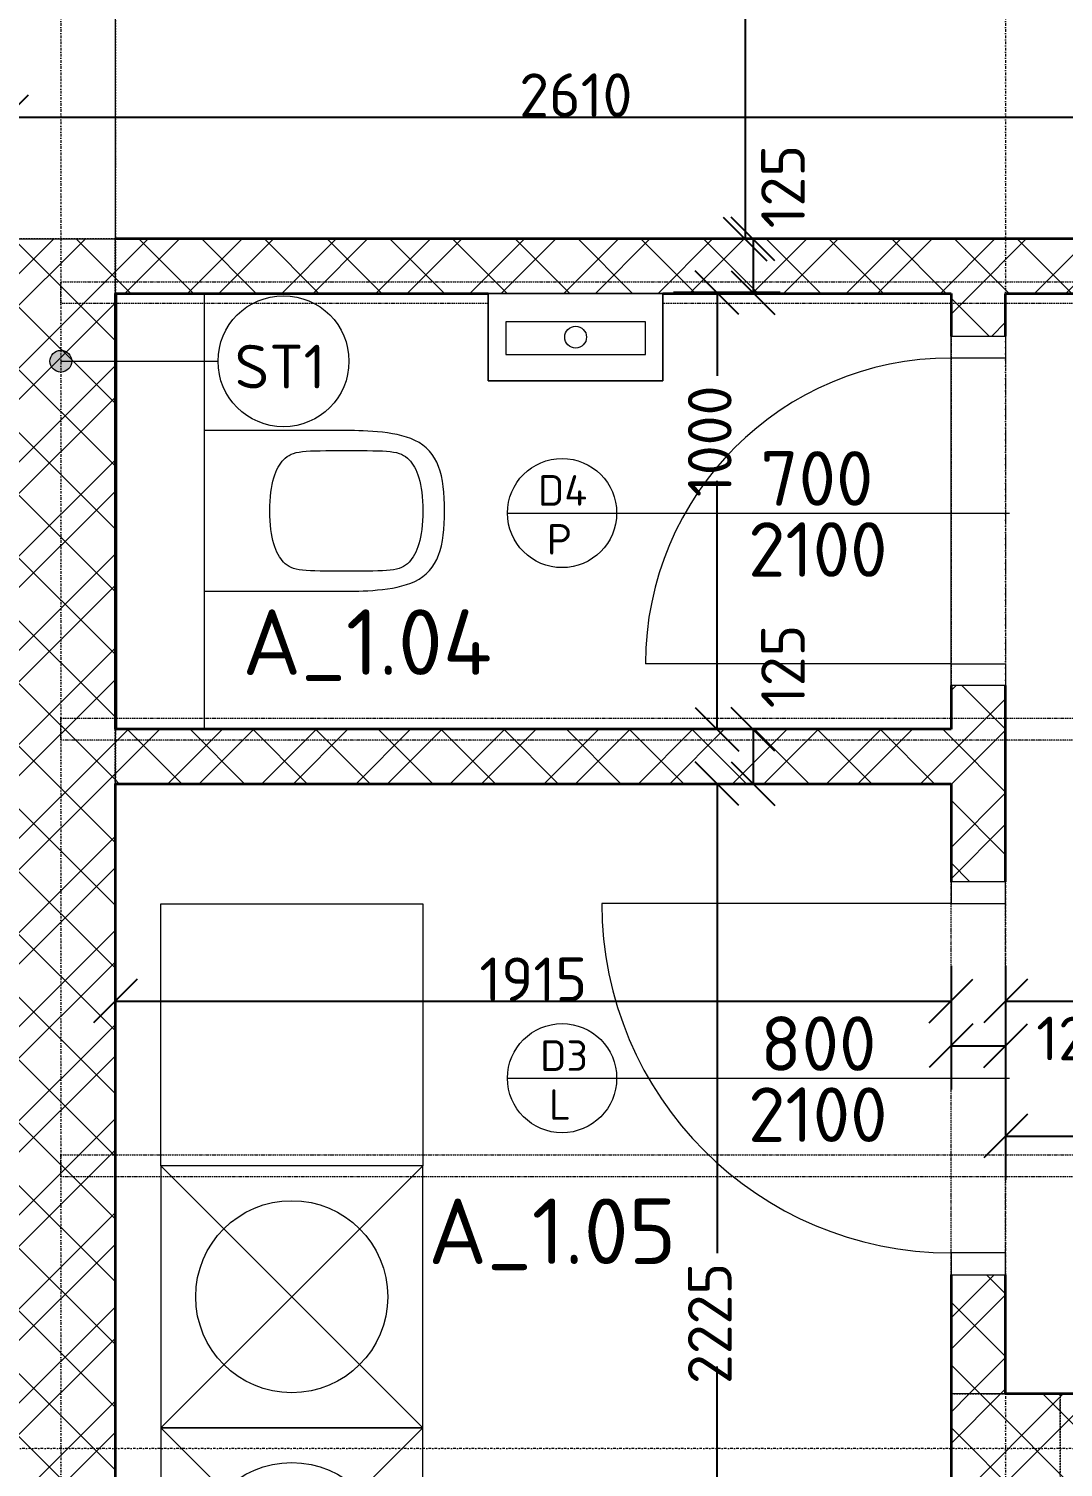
# Model space of a CAD drawing. Extents: x 43000 to 200282, y 3579 to 63943.
# Drawn here: x 54107 to 56476, y 12814 to 16109 of the extents above; entities that cross this region are included whole.
import ezdxf

# ---------------------------------------------------------------- set-up
doc = ezdxf.new("R2010")
doc.units = 0
doc.header["$MEASUREMENT"] = 0
for name, pattern in [('Bodkočiarkovaná 3mm', [5, 3, -1, 0, -1]), ('Bodkočiarkovaná 6mm', [14, 6, -4, 0, -4]), ('Nad rovinou rezu _viditeľná hrana_', [6, 3, -1.5, 0, -1.5])]:
    doc.linetypes.add(name, pattern=pattern)
doc.layers.get('Defpoints').update_dxf_attribs({"color": 242, "linetype": 'CONTINUOUS'})
for name, color, linetype, lineweight in [('0-1', 7, 'CONTINUOUS', 5), ('Detail Items', 7, 'CONTINUOUS', 9), ('Dimensions', 7, 'CONTINUOUS', 9), ('Door Tags', 7, 'CONTINUOUS', 9), ('Dvere - nad rovinou rezu', 7, 'Bodkočiarkovaná 3mm', 9), ('Floors', 7, 'CONTINUOUS', 18), ('Frame_Mullion', 7, 'CONTINUOUS', 18), ('Grids-1', 7, 'Bodkočiarkovaná 6mm', 9), ('Medium Lines', 7, 'CONTINUOUS', 18), ('Plan Swing', 7, 'CONTINUOUS', 9), ('Room Tags', 7, 'CONTINUOUS', 9), ('Wall Tags', 7, 'CONTINUOUS', 9), ('Walls', 7, 'CONTINUOUS', 18), ('Walls-2', 7, 'CONTINUOUS', 35), ('Walls-3', 7, 'CONTINUOUS', 35)]:
    doc.layers.add(name, color=color, linetype=linetype, lineweight=lineweight)
for name, color, linetype, lineweight, true_color in [('Cut Pattern-1', 7, 'CONTINUOUS', 9, 0x787878), ('Detail Items-1', 7, 'CONTINUOUS', 9, 0xb7ccd2), ('Floors-1', 7, 'Nad rovinou rezu _viditeľná hrana_', 9, 0x666666), ('Furniture', 9, 'CONTINUOUS', 9, 0x808080), ('Nad rovinou rezu-1', 7, 'Bodkočiarkovaná 3mm', 9, 0xc0c0c0), ('Plumbing Fixtures', 9, 'CONTINUOUS', 9, 0x808080), ('Walls-1', 7, 'Nad rovinou rezu _viditeľná hrana_', 9, 0x666666)]:
    doc.layers.add(name, color=color, linetype=linetype, lineweight=lineweight, true_color=true_color)
doc.layers.add('koty', color=7, linetype='CONTINUOUS')
doc.styles.add('ISOCPEUR_2', font='isocpeur.ttf', dxfattribs={"height": 100})
doc.styles.add('ISOCPEUR_4', font='isocpeur.ttf', dxfattribs={"height": 100})
doc.styles.add('ISOCPEUR_5', font='isocpeur.ttf', dxfattribs={"height": 150})
doc.styles.add('ISOCPEUR_B_1', font='', dxfattribs={"height": 150})
doc.styles.get('ISOCPEUR_B_1').set_extended_font_data('ISOCPEUR', bold=True)
doc.dimstyles.new('CS_Priebežná_-_2_0_mm__stavbárska_čiarka_čERVENA', dxfattribs={"dimscale": 304.8, "dimtxt": 99.598118, "dimasz": 0.328084, "dimexe": 0.328084, "dimexo": 0.0625, "dimgap": 0, "dimtad": 1, "dimdec": 0, "dimrnd": 5, "dimzin": 0, "dimdsep": 46, "dimtxsty": 'ISOCPEUR_2', "dimblk1": 'OBLIQUE', "dimblk2": 'OBLIQUE', "dimsah": 1, "dimcen": 0.09, "dimazin": 0, "dimtfac": 1, "dimtdec": 4, "dimtix": 1, "dimtmove": 0, "dimatfit": 3, "dimfxl": 0.328084, "dimfxlon": 1, "dimtvp": 1, "dimtolj": 1, "dimtzin": 0, "dimarcsym": 2})
doc.dimstyles.new('CS_Priebežná_-_2_0_mm__stavbárska_čiarka_čERVENA_1', dxfattribs={"dimscale": 304.8, "dimtxt": 99.598118, "dimasz": 0.328084, "dimexe": 0.328084, "dimexo": 0.0625, "dimgap": 0, "dimtad": 1, "dimdec": 0, "dimrnd": 5, "dimzin": 0, "dimdsep": 46, "dimtxsty": 'ISOCPEUR_2', "dimblk1": 'OBLIQUE', "dimblk2": 'OBLIQUE', "dimsah": 1, "dimcen": 0.09, "dimazin": 0, "dimtfac": 1, "dimtdec": 4, "dimtix": 1, "dimtmove": 2, "dimatfit": 3, "dimfxl": 0.328084, "dimfxlon": 1, "dimtvp": 1, "dimtolj": 1, "dimtzin": 0, "dimarcsym": 2})
pattern_1 = [(45, (55662.63, 12599.48), (-107.763, 107.763), []), (45, (55734.47, 12599.48), (-107.763, 107.763), []), (135, (55662.63, 12599.48), (-71.842, -71.842), [])]

# ---------------------------------------------------------------- blocks, each defined once
blk = doc.blocks.new('VOJTEK_2026_STAT_v2_IFC_export_rvt-1-PODLAHA 1NP')
at = {"layer": 'Walls-1'}
for p, q in [((-1358.3, 3027.8), (-1608.3, 3027.8)), ((-1358.3, -770.3), (-1358.3, 3027.8)), ((806.7, 382.8), (556.7, 382.8)), ((556.7, 382.8), (556.7, -1622.2)), ((1006.7, 382.8), (806.7, 382.8)), ((806.7, 382.8), (806.7, 132.8)), ((806.7, -1622.2), (806.7, 382.8))]:
    blk.add_line(p, q, dxfattribs=at)
blk = doc.blocks.new('Dvere 1-kridlové obložkové plné - 700x2100-6596538-PODLAHA 1NP')
at = {"layer": 'Dvere - nad rovinou rezu'}
for p, q in [((-400, 62.5), (400, 62.5)), ((-400, -62.5), (400, -62.5))]:
    blk.add_line(p, q, dxfattribs=at)
at = {"layer": 'Frame_Mullion'}
for p, q in [((-400, 62.5), (-350, 62.5)), ((-400, -62.5), (-400, 62.5)), ((-350, 62.5), (-350, -62.5)), ((350, 62.5), (400, 62.5)), ((350, -62.5), (350, 62.5)), ((400, 62.5), (400, -62.5)), ((-350, -62.5), (-400, -62.5)), ((400, -62.5), (350, -62.5))]:
    blk.add_line(p, q, dxfattribs=at)
at = {"layer": 'Plan Swing'}
blk.add_line((350, -62.5), (350, -762.5), dxfattribs=at)
blk.add_arc((350, -62.5), 700, 180, 270, dxfattribs=at)
blk = doc.blocks.new('Door-Opening - 1300 x 2100-6599965-PODLAHA 1NP')
at = {"layer": 'Detail Items-1'}
for p, q in [((641.8, 125), (-658.2, 125)), ((-658.2, -125), (641.8, -125))]:
    blk.add_line(p, q, dxfattribs=at)
at = {"layer": 'Medium Lines'}
for p, q in [((-658.2, 125), (-658.2, -125)), ((641.8, -125), (641.8, 125))]:
    blk.add_line(p, q, dxfattribs=at)
blk = doc.blocks.new('Dvere 1-kridlové obložkové plné - 800x2100-6596537-PODLAHA 1NP')
at = {"layer": 'Dvere - nad rovinou rezu'}
for p, q in [((-450, 62.5), (450, 62.5)), ((-450, -62.5), (450, -62.5))]:
    blk.add_line(p, q, dxfattribs=at)
at = {"layer": 'Frame_Mullion'}
for p, q in [((-400, 62.5), (-450, 62.5)), ((-450, 62.5), (-450, -62.5)), ((-400, -62.5), (-400, 62.5)), ((450, 62.5), (400, 62.5)), ((400, 62.5), (400, -62.5)), ((450, -62.5), (450, 62.5)), ((-450, -62.5), (-400, -62.5)), ((400, -62.5), (450, -62.5))]:
    blk.add_line(p, q, dxfattribs=at)
at = {"layer": 'Plan Swing'}
blk.add_line((400, 62.5), (400, 862.5), dxfattribs=at)
blk.add_arc((400, 62.5), 800, 90, 180, dxfattribs=at)
blk = doc.blocks.new('CS_WC - CS_WC-V3-PODLAHA 1NP')
at = {"layer": 'Plumbing Fixtures'}
for p, q in [((-184, 320), (-184, 0)), ((184, 0), (184, 320))]:
    blk.add_line(p, q, dxfattribs=at)
for points, knots in [([(0, 550.9), (-80.9, 550.9), (-184, 524.4), (-184, 357.1), (-184, 320)], [0, 0, 0, 0, 0.3878063, 0.7276626, 0.7276626, 0.7276626, 0.7276626]), ([(184, 320), (184, 357.1), (184, 524.4), (80.9, 550.9), (0, 550.9)], [0, 0, 0, 0, 0.3398563, 0.7276626, 0.7276626, 0.7276626, 0.7276626]), ([(-138, 325.9), (-138, 422.5), (-139.7, 471.5), (-63.5, 500.9), (0, 500.9)], [-0.4610109, -0.4610109, -0.4610109, -0.4610109, -0.2124191, 0, 0, 0, 0]), ([(0, 500.9), (63.5, 500.9), (139.7, 471.5), (138, 422.5), (138, 325.9)], [-0.4610109, -0.4610109, -0.4610109, -0.4610109, -0.2485918, 0, 0, 0, 0]), ([(0, 150.8), (-63.5, 150.8), (-139.7, 180.2), (-138, 229.3), (-138, 325.9)], [-0.4610109, -0.4610109, -0.4610109, -0.4610109, -0.2485918, 0, 0, 0, 0]), ([(138, 325.9), (138, 229.3), (139.7, 180.2), (63.5, 150.8), (0, 150.8)], [-0.4610109, -0.4610109, -0.4610109, -0.4610109, -0.2124191, 0, 0, 0, 0])]:
    blk.add_open_spline(points, degree=3, knots=knots, dxfattribs=at)
blk = doc.blocks.new('CS_Pracka - CS_Pracka-6355538-PODLAHA 1NP')
at = {"layer": 'Plumbing Fixtures'}
for p, q in [((600, 600), (0, 0)), ((0, 600), (600, 0)), ((600, 600), (0, 600)), ((0, 600), (0, 0)), ((600, 0), (600, 600)), ((0, 0), (600, 0))]:
    blk.add_line(p, q, dxfattribs=at)
blk.add_circle((300, 300), 220, dxfattribs=at)
blk = doc.blocks.new('CS_Skrinka - CS_Skrinka-6363209-PODLAHA 1NP')
at = {"layer": 'Furniture'}
for p, q in [((0, 0), (0, 600)), ((0, 600), (600, 600)), ((600, 600), (600, 0)), ((600, 0), (0, 0))]:
    blk.add_line(p, q, dxfattribs=at)
blk = doc.blocks.new('CS_Nosnik obdlznikovy1 - 200 x 50-V7-PODLAHA 1NP')
at = {"layer": 'Nad rovinou rezu-1'}
for p, q in [((-3900, 25), (3900, 25)), ((-3900, -25), (-3900, 25)), ((-2920.9, -25), (-3900, -25)), ((3900, -25), (-2520.9, -25))]:
    blk.add_line(p, q, dxfattribs=at)
blk = doc.blocks.new('CS_Nosnik obdlznikovy1 - 200 x 50-6574210-PODLAHA 1NP')
at = {"layer": 'Nad rovinou rezu-1'}
for p, q in [((-3900, 25), (3900, 25)), ((-3900, -25), (-3900, 25)), ((3900, -25), (-3900, -25))]:
    blk.add_line(p, q, dxfattribs=at)
blk = doc.blocks.new('Umývadlo - Umývadlo-6631347-PODLAHA 1NP')
at = {"layer": 'Detail Items'}
for p, q in [((200, 300), (-200, 300)), ((-200, 300), (-200, 99.9)), ((-200, 300), (200, 300)), ((-200, 99.9), (-200, 300)), ((200, 99.9), (200, 300)), ((200, 300), (200, 99.9)), ((-160, 235), (-160, 159.9)), ((160, 235), (-160, 235)), ((160, 159.9), (160, 235)), ((-160, 159.9), (160, 159.9)), ((-200, 99.9), (200, 99.9)), ((200, 99.9), (-200, 99.9))]:
    blk.add_line(p, q, dxfattribs=at)
blk.add_circle((0, 200), 25, dxfattribs=at)
blk = doc.blocks.new('Popis dveri - variabilné - 700-6628186-PODLAHA 1NP')
at = {"layer": 'Door Tags'}
for p, q in [((0, -15.5), (0, 2.5)), ((0, -20.5), (0, -15.5))]:
    blk.add_line(p, q, dxfattribs=at)
blk.add_circle((0, -18), 2.5, dxfattribs=at)
blk = doc.blocks.new('_Oblique')
at = {"layer": 'koty', "color": 0, "lineweight": -2}
blk.add_line((-0.5, -0.5), (0.5, 0.5), dxfattribs=at)
blk = doc.blocks.new('*D376')
at = {"layer": 'Defpoints', "color": 0, "transparency": 16777216}
for p in [(54055.2, 16006.5), (56664.3, 15906.5), (56664.3, 15806.5)]:
    blk.add_point(p, dxfattribs=at)
at = {"layer": 'Dimensions', "color": 0, "lineweight": -2, "transparency": 16777216}
for p, q in [((54055.2, 15987.4), (54055.2, 15806.5)), ((56664.3, 15825.5), (56664.3, 16006.5)), ((54055.2, 15906.5), (56664.3, 15906.5))]:
    blk.add_line(p, q, dxfattribs=at)
at = {"layer": 'Dimensions', "color": 0, "lineweight": -2, "transparency": 16777216, "xscale": 100, "yscale": 100, "zscale": 100, "rotation": 180}
blk.add_blockref('_Oblique', (54055.2, 15906.5), dxfattribs=at)
at = {"layer": 'Dimensions', "color": 0, "lineweight": -2, "transparency": 16777216, "xscale": 100, "yscale": 100, "zscale": 100}
blk.add_blockref('_Oblique', (56664.3, 15906.5), dxfattribs=at)
at = {"layer": 'Dimensions', "color": 0, "transparency": 16777216, "insert": (55359.8, 15956.5), "char_height": 100, "width": 314.883, "attachment_point": 5, "style": 'ISOCPEUR_2'}
blk.add_mtext('\\A1;2610', dxfattribs=at)
blk = doc.blocks.new('*D441')
at = {"layer": 'Defpoints', "color": 0, "transparency": 16777216}
for p in [(55847.3, 16927.4), (55747.3, 15627.4), (55847.3, 15627.4)]:
    blk.add_point(p, dxfattribs=at)
at = {"layer": 'Dimensions', "color": 0, "lineweight": -2, "transparency": 16777216}
for p, q in [((55828.2, 16927.4), (55647.3, 16927.4)), ((55747.3, 16927.4), (55747.3, 15627.4)), ((55828.2, 15627.4), (55647.3, 15627.4))]:
    blk.add_line(p, q, dxfattribs=at)
at = {"layer": 'Dimensions', "color": 0, "lineweight": -2, "transparency": 16777216, "xscale": 100, "yscale": 100, "zscale": 100}
for p, rotation in [((55747.3, 16927.4), 90), ((55747.3, 15627.4), 270)]:
    blk.add_blockref('_Oblique', p, dxfattribs=dict(at, rotation=rotation))
at = {"layer": 'Dimensions', "color": 0, "transparency": 16777216, "insert": (55697.3, 16277.4), "char_height": 100, "width": 314.883, "attachment_point": 5, "rotation": 90, "style": 'ISOCPEUR_2'}
blk.add_mtext('\\A1;1300', dxfattribs=at)
blk = doc.blocks.new('*D442')
at = {"layer": 'Defpoints', "color": 0, "transparency": 16777216}
for p in [(55847.3, 15627.4), (55765.9, 15504.4), (55847.3, 15504.4)]:
    blk.add_point(p, dxfattribs=at)
at = {"layer": 'Dimensions', "color": 0, "lineweight": -2, "transparency": 16777216}
for p, q in [((55828.2, 15627.4), (55665.9, 15627.4)), ((55765.9, 15627.4), (55765.9, 15504.4)), ((55828.2, 15504.4), (55665.9, 15504.4))]:
    blk.add_line(p, q, dxfattribs=at)
at = {"layer": 'Dimensions', "color": 0, "lineweight": -2, "transparency": 16777216, "xscale": 100, "yscale": 100, "zscale": 100}
for p, rotation in [((55765.9, 15627.4), 90), ((55765.9, 15504.4), 270)]:
    blk.add_blockref('_Oblique', p, dxfattribs=dict(at, rotation=rotation))
at = {"layer": 'Dimensions', "color": 0, "transparency": 16777216, "insert": (55784.3, 15651.5), "char_height": 100, "width": 229.842, "attachment_point": 1, "rotation": 90, "line_spacing_factor": 1.149209, "style": 'ISOCPEUR_2'}
blk.add_mtext('\\A1;125', dxfattribs=at)
blk = doc.blocks.new('*D443')
at = {"layer": 'Defpoints', "color": 0, "transparency": 16777216}
for p in [(55847.3, 15504.4), (55683.3, 14504.4), (55847.3, 14504.4)]:
    blk.add_point(p, dxfattribs=at)
at = {"layer": 'Dimensions', "color": 0, "lineweight": -2, "transparency": 16777216}
for p, q in [((55828.2, 15504.4), (55583.3, 15504.4)), ((55683.3, 15504.4), (55683.3, 15313.4)), ((55683.3, 14504.4), (55683.3, 15073.4)), ((55828.2, 14504.4), (55583.3, 14504.4))]:
    blk.add_line(p, q, dxfattribs=at)
at = {"layer": 'Dimensions', "color": 0, "lineweight": -2, "transparency": 16777216, "xscale": 100, "yscale": 100, "zscale": 100}
for p, rotation in [((55683.3, 15504.4), 90), ((55683.3, 14504.4), 270)]:
    blk.add_blockref('_Oblique', p, dxfattribs=dict(at, rotation=rotation))
at = {"layer": 'Dimensions', "color": 0, "transparency": 16777216, "insert": (55616.6, 15036), "char_height": 100, "width": 314.883, "attachment_point": 1, "rotation": 90, "line_spacing_factor": 1.149209, "style": 'ISOCPEUR_2'}
blk.add_mtext('\\A1;1000', dxfattribs=at)
blk = doc.blocks.new('*D444')
at = {"layer": 'Defpoints', "color": 0, "transparency": 16777216}
for p in [(55847.3, 14504.4), (55765.9, 14379.6), (55847.3, 14379.6)]:
    blk.add_point(p, dxfattribs=at)
at = {"layer": 'Dimensions', "color": 0, "lineweight": -2, "transparency": 16777216}
for p, q in [((55828.2, 14504.4), (55665.9, 14504.4)), ((55765.9, 14504.4), (55765.9, 14379.6)), ((55828.2, 14379.6), (55665.9, 14379.6))]:
    blk.add_line(p, q, dxfattribs=at)
at = {"layer": 'Dimensions', "color": 0, "lineweight": -2, "transparency": 16777216, "xscale": 100, "yscale": 100, "zscale": 100}
for p, rotation in [((55765.9, 14504.4), 90), ((55765.9, 14379.6), 270)]:
    blk.add_blockref('_Oblique', p, dxfattribs=dict(at, rotation=rotation))
at = {"layer": 'Dimensions', "color": 0, "transparency": 16777216, "insert": (55784.3, 14552.6), "char_height": 100, "width": 229.842, "attachment_point": 1, "rotation": 90, "line_spacing_factor": 1.149209, "style": 'ISOCPEUR_2'}
blk.add_mtext('\\A1;125', dxfattribs=at)
blk = doc.blocks.new('*D445')
at = {"layer": 'Defpoints', "color": 0, "transparency": 16777216}
for p in [(55847.3, 14379.6), (55683.3, 12154.5), (55847.3, 12154.5)]:
    blk.add_point(p, dxfattribs=at)
at = {"layer": 'Dimensions', "color": 0, "lineweight": -2, "transparency": 16777216}
for p, q in [((55828.2, 14379.6), (55583.3, 14379.6)), ((55683.3, 14379.6), (55683.3, 13304.8)), ((55683.3, 12154.5), (55683.3, 13044.8)), ((55828.2, 12154.5), (55583.3, 12154.5))]:
    blk.add_line(p, q, dxfattribs=at)
at = {"layer": 'Dimensions', "color": 0, "lineweight": -2, "transparency": 16777216, "xscale": 100, "yscale": 100, "zscale": 100}
for p, rotation in [((55683.3, 14379.6), 90), ((55683.3, 12154.5), 270)]:
    blk.add_blockref('_Oblique', p, dxfattribs=dict(at, rotation=rotation))
at = {"layer": 'Dimensions', "color": 0, "transparency": 16777216, "insert": (55616.6, 13004.7), "char_height": 100, "width": 340.166, "attachment_point": 1, "rotation": 90, "line_spacing_factor": 1.149209, "style": 'ISOCPEUR_2'}
blk.add_mtext('\\A1;2225', dxfattribs=at)
blk = doc.blocks.new('*D449')
at = {"layer": 'Defpoints', "color": 0, "transparency": 16777216}
for p in [(54305.2, 13981.7), (56219.3, 13981.7), (56219.3, 13881.7)]:
    blk.add_point(p, dxfattribs=at)
at = {"layer": 'Dimensions', "color": 0, "lineweight": -2, "transparency": 16777216}
for p, q in [((54305.2, 13962.6), (54305.2, 13781.7)), ((56219.3, 13962.6), (56219.3, 13781.7)), ((54305.2, 13881.7), (56219.3, 13881.7))]:
    blk.add_line(p, q, dxfattribs=at)
at = {"layer": 'Dimensions', "color": 0, "lineweight": -2, "transparency": 16777216, "xscale": 100, "yscale": 100, "zscale": 100, "rotation": 180}
blk.add_blockref('_Oblique', (54305.2, 13881.7), dxfattribs=at)
at = {"layer": 'Dimensions', "color": 0, "lineweight": -2, "transparency": 16777216, "xscale": 100, "yscale": 100, "zscale": 100}
blk.add_blockref('_Oblique', (56219.3, 13881.7), dxfattribs=at)
at = {"layer": 'Dimensions', "color": 0, "transparency": 16777216, "insert": (55262.3, 13931.7), "char_height": 100, "width": 289.601, "attachment_point": 5, "style": 'ISOCPEUR_2'}
blk.add_mtext('\\A1;1915', dxfattribs=at)
blk = doc.blocks.new('*D450')
at = {"layer": 'Defpoints', "color": 0, "transparency": 16777216}
for p in [(56219.3, 13981.7), (56344.3, 13981.7), (56344.3, 13779.5)]:
    blk.add_point(p, dxfattribs=at)
at = {"layer": 'Dimensions', "color": 0, "lineweight": -2, "transparency": 16777216}
for p, q in [((56219.3, 13962.6), (56219.3, 13679.5)), ((56344.3, 13962.6), (56344.3, 13679.5)), ((56219.3, 13779.5), (56344.3, 13779.5))]:
    blk.add_line(p, q, dxfattribs=at)
at = {"layer": 'Dimensions', "color": 0, "lineweight": -2, "transparency": 16777216, "xscale": 100, "yscale": 100, "zscale": 100, "rotation": 180}
blk.add_blockref('_Oblique', (56219.3, 13779.5), dxfattribs=at)
at = {"layer": 'Dimensions', "color": 0, "lineweight": -2, "transparency": 16777216, "xscale": 100, "yscale": 100, "zscale": 100}
blk.add_blockref('_Oblique', (56344.3, 13779.5), dxfattribs=at)
at = {"layer": 'Dimensions', "color": 0, "transparency": 16777216, "insert": (56414.4, 13846.2), "char_height": 100, "width": 229.842, "attachment_point": 1, "line_spacing_factor": 1.149209, "style": 'ISOCPEUR_2'}
blk.add_mtext('\\A1;125', dxfattribs=at)
blk = doc.blocks.new('*D451')
at = {"layer": 'Defpoints', "color": 0, "transparency": 16777216}
for p in [(56344.3, 13981.7), (58430.3, 13981.7), (58430.3, 13881.7)]:
    blk.add_point(p, dxfattribs=at)
at = {"layer": 'Dimensions', "color": 0, "lineweight": -2, "transparency": 16777216}
for p, q in [((56344.3, 13962.6), (56344.3, 13781.7)), ((58430.3, 13962.6), (58430.3, 13781.7)), ((56344.3, 13881.7), (58430.3, 13881.7))]:
    blk.add_line(p, q, dxfattribs=at)
at = {"layer": 'Dimensions', "color": 0, "lineweight": -2, "transparency": 16777216, "xscale": 100, "yscale": 100, "zscale": 100, "rotation": 180}
blk.add_blockref('_Oblique', (56344.3, 13881.7), dxfattribs=at)
at = {"layer": 'Dimensions', "color": 0, "lineweight": -2, "transparency": 16777216, "xscale": 100, "yscale": 100, "zscale": 100}
blk.add_blockref('_Oblique', (58430.3, 13881.7), dxfattribs=at)
at = {"layer": 'Dimensions', "color": 0, "transparency": 16777216, "insert": (57387.3, 13931.7), "char_height": 100, "width": 340.166, "attachment_point": 5, "style": 'ISOCPEUR_2'}
blk.add_mtext('\\A1;2085', dxfattribs=at)
blk = doc.blocks.new('*D452')
at = {"layer": 'Defpoints', "color": 0, "transparency": 16777216}
for p in [(56344.3, 13775.3), (56669, 13575.3), (56669, 13572.6)]:
    blk.add_point(p, dxfattribs=at)
at = {"layer": 'Dimensions', "color": 0, "lineweight": -2, "transparency": 16777216}
for p, q in [((56344.3, 13756.3), (56344.3, 13472.6)), ((56344.3, 13572.6), (56669, 13572.6)), ((56669, 13572.6), (56669, 13472.6))]:
    blk.add_line(p, q, dxfattribs=at)
at = {"layer": 'Dimensions', "color": 0, "lineweight": -2, "transparency": 16777216, "xscale": 100, "yscale": 100, "zscale": 100, "rotation": 180}
blk.add_blockref('_Oblique', (56344.3, 13572.6), dxfattribs=at)
at = {"layer": 'Dimensions', "color": 0, "lineweight": -2, "transparency": 16777216, "xscale": 100, "yscale": 100, "zscale": 100}
blk.add_blockref('_Oblique', (56669, 13572.6), dxfattribs=at)
at = {"layer": 'Dimensions', "color": 0, "transparency": 16777216, "insert": (56736.4, 13639.3), "char_height": 100, "width": 255.124, "attachment_point": 1, "line_spacing_factor": 1.149209, "style": 'ISOCPEUR_2'}
blk.add_mtext('\\A1;325', dxfattribs=at)
blk = doc.blocks.new('Kota obkladu - _Výška obkladu_ _Odsadenie od podlahy_-6606007-PODLAHA 1NP')
at = {"layer": 'Wall Tags'}
blk.add_circle((0, 0), 3, dxfattribs=at)

msp = doc.modelspace()

# ---------------------------------------------------------------- hatches: boundary and pattern name
at = {"layer": 'Cut Pattern-1'}
h = msp.add_hatch(dxfattribs=at)
h.set_pattern_fill('FP_1', color=256, style=0, pattern_type=2)
h.set_pattern_definition(pattern_1)
h.paths.add_polyline_path([(54305.2, 11829.2), (54305.2, 15627.4), (54055.2, 15627.4), (54055.2, 11829.2)])
h = msp.add_hatch(dxfattribs=at)
h.set_pattern_fill('FP_1', color=256, style=0, pattern_type=2)
h.set_pattern_definition(pattern_1)
h.paths.add_polyline_path([(56219.3, 15502.4), (56664.3, 15502.4), (56664.3, 15627.4), (54305.2, 15627.4), (54305.2, 15502.4), (56217.6, 15502.4)])
h.paths.add_polyline_path([(58430.3, 15502.4), (58430.3, 15627.4), (57564.3, 15627.4), (57564.3, 15502.4), (57723.4, 15502.4)])
h = msp.add_hatch(dxfattribs=at)
h.set_pattern_fill('FP_1', color=256, style=0, pattern_type=2)
h.set_pattern_definition(pattern_1)
h.paths.add_polyline_path([(56219.3, 12982.2), (56344.3, 12982.2), (56344.3, 13255.2), (56219.3, 13254.8)])
h.paths.add_polyline_path([(56344.3, 14155.2), (56344.3, 14604.5), (56219.3, 14604.5), (56219.3, 14155.2)])
h.paths.add_polyline_path([(56219.3, 15404.5), (56344.3, 15404.5), (56344.3, 15502.4), (56219.3, 15502.4)])
h = msp.add_hatch(dxfattribs=at)
h.set_pattern_fill('FP_1', color=256, style=0, pattern_type=2)
h.set_pattern_definition(pattern_1)
h.paths.add_polyline_path([(56219.3, 14379.6), (56219.3, 14504.6), (54305.2, 14504.6), (54305.2, 14379.6), (56217.6, 14379.6)])
h = msp.add_hatch(dxfattribs=at)
h.set_pattern_fill('FP_1', color=256, style=0, pattern_type=2)
h.set_pattern_definition(pattern_1)
h.paths.add_polyline_path([(56219.3, 12732.2), (56669, 12732.2), (56669, 12982.2), (56219.3, 12982.2), (56219.3, 12957.5)])
h.paths.add_polyline_path([(61855.2, 12732.2), (61855.2, 12982.2), (61234, 12982.2), (61234, 12732.2), (61488.1, 12732.2)])
h.paths.add_polyline_path([(57819, 12732.2), (59234, 12732.2), (59234, 12982.2), (57819, 12982.2)])
at = {"layer": 'Wall Tags'}
h = msp.add_hatch(color=256, dxfattribs=at)
edge = h.paths.add_edge_path()
edge.add_arc((54180.2, 15347.1), 25, 0, 360)

# ---------------------------------------------------------------- linework, layer by layer
at = {"layer": 'Floors'}
msp.add_line((56219.3, 14654.5), (56219.3, 15354.5), dxfattribs=at)
at = {"layer": 'Floors-1'}
for p, q in [((54305.2, 16927.4), (54305.2, 10979.2)), ((54305.2, 10979.2), (54305.2, 16927.4)), ((56219.3, 12857.2), (56219.3, 12982.2)), ((56219.3, 12982.2), (56344.3, 12982.2)), ((56344.3, 12982.2), (56219.3, 12982.2)), ((56219.3, 12982.2), (56219.3, 12857.2))]:
    msp.add_line(p, q, dxfattribs=at)
at = {"layer": 'Grids-1'}
for p, q in [((54180.2, 26005.6), (54180.2, 8226.1)), ((56344.3, 26005.6), (56344.3, 8226.1)), ((65744.3, 12857.2), (44200.6, 12857.2))]:
    msp.add_line(p, q, dxfattribs=at)
at = {"layer": 'Wall Tags'}
msp.add_line((54180.2, 15347.1), (54540.2, 15347.1), dxfattribs=at)
msp.add_circle((54180.2, 15347.1), 25, dxfattribs=at)
at = {"layer": 'Walls'}
for p, q in [((54308.3, 14504.6), (54308.3, 15502.4)), ((54508.3, 15502.4), (54508.3, 14504.6))]:
    msp.add_line(p, q, dxfattribs=at)
at = {"layer": 'Walls-2'}
msp.add_line((57819, 12982.2), (56344.3, 12982.2), dxfattribs=at)
at = {"layer": 'Walls-3'}
for p, q in [((56664.3, 15627.4), (54305.2, 15627.4)), ((54305.2, 14504.6), (54305.2, 15502.4)), ((54305.2, 15502.4), (55159.3, 15502.4)), ((55559.3, 15502.4), (56219.3, 15502.4)), ((56219.3, 15502.4), (56219.3, 15404.5)), ((56344.3, 15502.4), (56664.3, 15502.4)), ((56344.3, 15404.5), (56344.3, 15502.4)), ((56219.3, 14604.5), (56219.3, 14504.6)), ((56344.3, 14155.2), (56344.3, 14604.5)), ((56219.3, 14504.6), (54305.2, 14504.6)), ((54305.2, 12154.5), (54305.2, 14379.6)), ((54305.2, 14379.6), (56219.3, 14379.6)), ((56219.3, 14379.6), (56219.3, 14155.2)), ((56219.3, 13255.2), (56219.3, 12154.5)), ((56344.3, 12982.2), (56344.3, 13255.2)), ((56669, 12982.2), (56344.3, 12982.2))]:
    msp.add_line(p, q, dxfattribs=at)

# ---------------------------------------------------------------- block references
at = {"layer": '0-1'}
msp.add_blockref('VOJTEK_2026_STAT_v2_IFC_export_rvt-1-PODLAHA 1NP', (55662.6, 12599.5), dxfattribs=at)
at = {"layer": 'Detail Items'}
msp.add_blockref('Umývadlo - Umývadlo-6631347-PODLAHA 1NP', (55359.3, 15202.4), dxfattribs=at)
at = {"layer": 'Door Tags', "xscale": 49.99999999999998, "yscale": 49.99999999999998, "zscale": 49.99999999999998}
for p, rotation in [((56228.3, 14999.5), 270), ((56228.3, 13705.2), 270.0000000000002)]:
    msp.add_blockref('Popis dveri - variabilné - 700-6628186-PODLAHA 1NP', p, dxfattribs=dict(at, rotation=rotation))
at = {"layer": 'Furniture', "rotation": 89.9999999999999}
msp.add_blockref('CS_Skrinka - CS_Skrinka-6363209-PODLAHA 1NP', (55009.1, 13504.7), dxfattribs=at)
at = {"layer": 'Medium Lines', "rotation": 269.9999999999999}
msp.add_blockref('Door-Opening - 1300 x 2100-6599965-PODLAHA 1NP', (54180.2, 16269.2), dxfattribs=at)
at = {"layer": 'Nad rovinou rezu-1'}
for name, p in [('CS_Nosnik obdlznikovy1 - 200 x 50-V7-PODLAHA 1NP', (58080.2, 15504.4)), ('CS_Nosnik obdlznikovy1 - 200 x 50-6574210-PODLAHA 1NP', (58080.2, 14504.4)), ('CS_Nosnik obdlznikovy1 - 200 x 50-6574210-PODLAHA 1NP', (58080.2, 13504.4))]:
    msp.add_blockref(name, p, dxfattribs=at)
at = {"layer": 'Plan Swing'}
for name, p, rotation in [('Dvere 1-kridlové obložkové plné - 700x2100-6596538-PODLAHA 1NP', (56281.8, 15004.5), 269.9999999999999), ('Dvere 1-kridlové obložkové plné - 800x2100-6596537-PODLAHA 1NP', (56281.8, 13705.2), 89.99999999999991)]:
    msp.add_blockref(name, p, dxfattribs=dict(at, rotation=rotation))
at = {"layer": 'Plumbing Fixtures', "rotation": 269.9999999999997}
msp.add_blockref('CS_WC - CS_WC-V3-PODLAHA 1NP', (54508.3, 15004.5), dxfattribs=at)
at = {"layer": 'Plumbing Fixtures'}
for p in [(54409.1, 12904.7), (54409.1, 12304.7)]:
    msp.add_blockref('CS_Pracka - CS_Pracka-6355538-PODLAHA 1NP', p, dxfattribs=at)
at = {"layer": 'Wall Tags', "xscale": 49.99999999999998, "yscale": 49.99999999999998, "zscale": 49.99999999999998}
msp.add_blockref('Kota obkladu - _Výška obkladu_ _Odsadenie od podlahy_-6606007-PODLAHA 1NP', (54690.2, 15347.1), dxfattribs=at)

# ---------------------------------------------------------------- texts
at = {"layer": 'Door Tags', "attachment_point": 1}
for s, insert, char_height, width, style in [('700', (55782.5, 15141.3), 125, 292.215, 'ISOCPEUR_4'), ('D4', (55273, 15086.3), 70, 136.287, 'ISOCPEUR_5'), ('P', (55293.4, 14974.2), 70, 68.143, 'ISOCPEUR_5'), ('2100', (55754.4, 14978.5), 125, 360.759, 'ISOCPEUR_4'), ('800', (55782.5, 13847), 125, 292.215, 'ISOCPEUR_4'), ('D3', (55278, 13791.9), 70, 124.262, 'ISOCPEUR_5'), ('L', (55298.4, 13679.9), 70, 56.118, 'ISOCPEUR_5'), ('2100', (55754.4, 13684.2), 125, 360.759, 'ISOCPEUR_4')]:
    msp.add_mtext(s, dxfattribs=dict(at, insert=insert, char_height=char_height, width=width, style=style))
at = {"layer": 'Room Tags', "char_height": 150, "attachment_point": 1, "style": 'ISOCPEUR_B_1'}
for s, insert, width in [('A_1.04', (54595.9, 14778.9), 753.586), ('A_1.05', (55021.6, 13429.7), 733.544)]:
    msp.add_mtext(s, dxfattribs=dict(at, insert=insert, width=width))
at = {"layer": 'Wall Tags', "insert": (54578.4, 15384.9), "char_height": 100, "width": 260.548, "attachment_point": 1, "style": 'ISOCPEUR_2'}
msp.add_mtext('ST1', dxfattribs=at)

# ---------------------------------------------------------------- dimensions: what is measured, and where the dimension line sits
at = {"layer": 'Dimensions'}
dim = msp.add_linear_dim(base=(55747.3, 15627.4), p1=(55847.3, 16927.4), p2=(55847.3, 15627.4), angle=90, dimstyle='CS_Priebežná_-_2_0_mm__stavbárska_čiarka_čERVENA', override={"dimpost": '<>', "dimfxl": 1300}, dxfattribs=at)
dim.commit()
dim.dimension.update_dxf_attribs({"geometry": '*D441', "text_midpoint": (55697.3, 16277.4)})
for base, p1, p2, override, picture, middle in [((56664.3, 15906.5), (54055.2, 16006.5), (56664.3, 15806.5), {"dimpost": '<>', "dimfxl": 2616.785484}, '*D376', (55359.8, 15956.5)), ((56219.3, 13881.7), (54305.2, 13981.7), (56219.3, 13981.7), {"dimpost": '<>', "dimfxl": 1914.131324}, '*D449', (55262.3, 13931.7)), ((58430.3, 13881.7), (56344.3, 13981.7), (58430.3, 13981.7), {"dimpost": '<>', "dimfxl": 2085.961824}, '*D451', (57387.3, 13931.7))]:
    dim = msp.add_linear_dim(base=base, p1=p1, p2=p2, dimstyle='CS_Priebežná_-_2_0_mm__stavbárska_čiarka_čERVENA', override=override, dxfattribs=at)
    dim.commit()
    dim.dimension.update_dxf_attribs({"geometry": picture, "text_midpoint": middle})
for base, p1, p2, override, picture, middle in [((55765.9, 15504.4), (55847.3, 15627.4), (55847.3, 15504.4), {"dimpost": '<>', "dimfxl": 122.968182}, '*D442', (55850.9, 15766.4)), ((55683.3, 14504.4), (55847.3, 15504.4), (55847.3, 14504.4), {"dimpost": '<>', "dimfxl": 1000}, '*D443', (55683.3, 15193.4)), ((55765.9, 14379.6), (55847.3, 14504.4), (55847.3, 14379.6), {"dimpost": '<>', "dimfxl": 124.881207}, '*D444', (55850.9, 14667.5)), ((55683.3, 12154.5), (55847.3, 14379.6), (55847.3, 12154.5), {"dimpost": '<>', "dimfxl": 2225.072864}, '*D445', (55683.3, 13174.8))]:
    dim = msp.add_linear_dim(base=base, p1=p1, p2=p2, angle=90, dimstyle='CS_Priebežná_-_2_0_mm__stavbárska_čiarka_čERVENA_1', override=override, dxfattribs=at)
    dim.commit()
    dim.dimension.update_dxf_attribs({"geometry": picture, "text_midpoint": middle, "dimtype": 160, "text_rotation": 90})
for base, p1, p2, override, picture, middle in [((56344.3, 13779.5), (56219.3, 13981.7), (56344.3, 13981.7), {"dimpost": '<>', "dimfxl": 125}, '*D450', (56529.3, 13779.5)), ((56669, 13572.6), (56344.3, 13775.3), (56669, 13575.3), {"dimpost": '<>', "dimfxl": 381.313007}, '*D452', (56864, 13572.6))]:
    dim = msp.add_linear_dim(base=base, p1=p1, p2=p2, dimstyle='CS_Priebežná_-_2_0_mm__stavbárska_čiarka_čERVENA_1', override=override, dxfattribs=at)
    dim.commit()
    dim.dimension.update_dxf_attribs({"geometry": picture, "text_midpoint": middle, "dimtype": 160})

doc.saveas('drawing.dxf')
